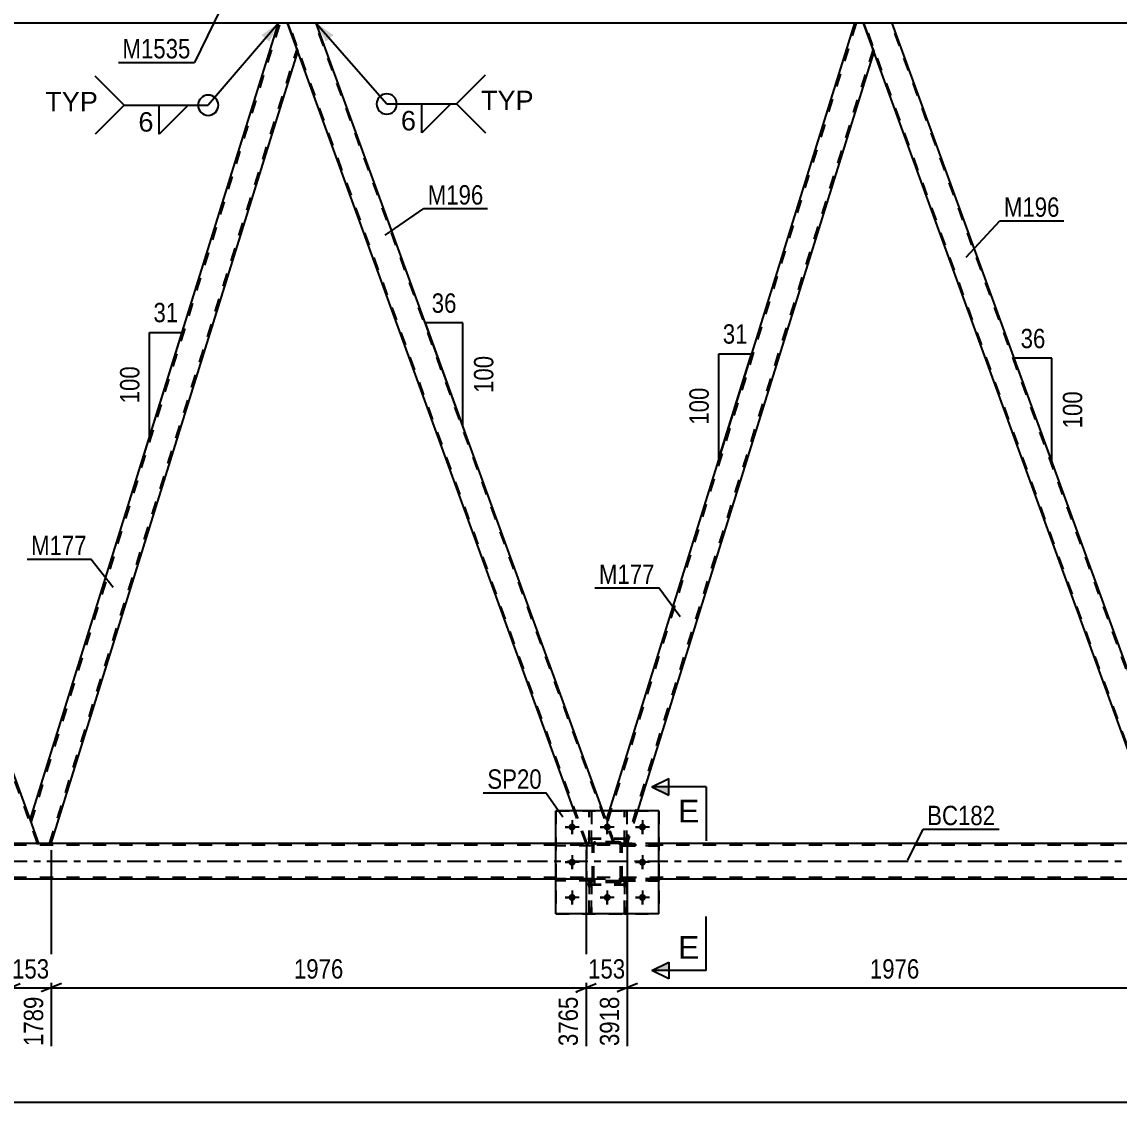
# Model space of a CAD drawing. Header units: millimetres. Extents: x 0 to 841, y 0 to 594.
# Drawn here: x 154.7 to 316.9, y 297.2 to 456.8 of the extents above; entities that cross this region are included whole.
import ezdxf

# ---------------------------------------------------------------- set-up
doc = ezdxf.new("R2010")
doc.units = ezdxf.units.MM
doc.linetypes.add('DXK_LINE_DOT2', pattern=[3.9198, 1.9599, -1.9599])
doc.linetypes.add('DXK_LINE_DOT3', pattern=[5.9187, 2.979, -0.9799, 0.9799, -0.9799])
doc.styles.add('Arial', font='ARIAL.TTF', dxfattribs={"height": 0.2})
doc.styles.add('Arial Narrow', font='ARIALN.TTF', dxfattribs={"height": 0.2})

# ---------------------------------------------------------------- blocks, each defined once
blk = doc.blocks.new('Part-814748264-3457 - 3014')
at = {"color": 7, "linetype": 'DXK_LINE_DOT2'}
for p, q in [((238.9, 329.87), (238.58, 329.87)), ((238.58, 329.87), (238.58, 325.04)), ((238.58, 329.27), (238.9, 329.27)), ((238.9, 325.04), (238.9, 329.87)), ((238.58, 325.04), (238.9, 325.04))]:
    blk.add_line(p, q, dxfattribs=at)
blk = doc.blocks.new('Part-814748264-3261 - 3014')
at = {"color": 7, "linetype": 'DXK_LINE_DOT2'}
for p, q in [((243.78, 325.04), (243.78, 329.87)), ((243.78, 329.87), (244.1, 329.87)), ((243.78, 329.27), (244.1, 329.27)), ((244.1, 329.87), (244.1, 325.04)), ((244.1, 325.04), (243.78, 325.04))]:
    blk.add_line(p, q, dxfattribs=at)
blk = doc.blocks.new('Bolt-814748264-3114 - 3014')
at = {"color": 1, "linetype": 'Continuous'}
for p, q in [((234.99, 337.84), (235.68, 337.84)), ((236.03, 338.88), (236.03, 338.18)), ((236.03, 336.8), (236.03, 337.49)), ((237.07, 337.84), (236.37, 337.84)), ((240.19, 337.84), (240.88, 337.84)), ((241.23, 338.88), (241.23, 338.18)), ((241.23, 336.8), (241.23, 337.49)), ((242.27, 337.84), (241.57, 337.84)), ((245.39, 337.84), (246.08, 337.84)), ((246.43, 338.88), (246.43, 338.18)), ((246.43, 336.8), (246.43, 337.49)), ((247.47, 337.84), (246.77, 337.84)), ((234.99, 332.64), (235.68, 332.64)), ((236.03, 333.68), (236.03, 332.98)), ((237.07, 332.64), (236.37, 332.64)), ((245.39, 332.64), (246.08, 332.64)), ((246.43, 333.68), (246.43, 332.98)), ((247.47, 332.64), (246.77, 332.64)), ((236.03, 331.6), (236.03, 332.29)), ((246.43, 331.6), (246.43, 332.29)), ((236.03, 328.48), (236.03, 327.78)), ((241.23, 328.48), (241.23, 327.78)), ((246.43, 328.48), (246.43, 327.78)), ((234.99, 327.44), (235.68, 327.44)), ((236.03, 326.4), (236.03, 327.09)), ((237.07, 327.44), (236.37, 327.44)), ((240.19, 327.44), (240.88, 327.44)), ((241.23, 326.4), (241.23, 327.09)), ((242.27, 327.44), (241.57, 327.44)), ((245.39, 327.44), (246.08, 327.44)), ((246.43, 326.4), (246.43, 327.09)), ((247.47, 327.44), (246.77, 327.44))]:
    blk.add_line(p, q, dxfattribs=at)
blk = doc.blocks.new('Part-814748264-3269 - 3014')
at = {"color": 7, "linetype": 'DXK_LINE_DOT2'}
for p, q in [((278.03, 456.64), (241.22, 338.52)), ((280.51, 452.76), (243.94, 335.42)), ((280.63, 452.44), (280.65, 452.39)), ((280.65, 452.39), (280.63, 452.44)), ((241.5, 340.24), (241.08, 338.89)), ((245.69, 340.24), (244.19, 335.42)), ((242.34, 335.42), (241.08, 338.89)), ((244.19, 335.42), (242.34, 335.42))]:
    blk.add_line(p, q, dxfattribs=at)
at = {"color": 2, "linetype": 'Continuous'}
for p, q in [((277.78, 456.64), (241.5, 340.24)), ((279.1, 456.64), (277.78, 456.64)), ((280.63, 452.44), (279.1, 456.64)), ((280.65, 452.39), (245.69, 340.24))]:
    blk.add_line(p, q, dxfattribs=at)
blk = doc.blocks.new('Part-814748264-3274 - 3014')
at = {"color": 2, "linetype": 'Continuous'}
for p, q in [((198.22, 456.64), (193.97, 456.64)), ((240.59, 340.24), (198.22, 456.64)), ((236.33, 340.24), (195.5, 452.44))]:
    blk.add_line(p, q, dxfattribs=at)
at = {"color": 7, "linetype": 'DXK_LINE_DOT2'}
for p, q in [((193.97, 456.64), (195.5, 452.44)), ((238.26, 335.42), (194.14, 456.64)), ((242.17, 335.42), (198.05, 456.64)), ((238.09, 335.42), (236.33, 340.24)), ((242.34, 335.42), (240.59, 340.24)), ((242.34, 335.42), (238.09, 335.42))]:
    blk.add_line(p, q, dxfattribs=at)
blk = doc.blocks.new('Part-814748264-3279 - 3014')
at = {"color": 2, "linetype": 'Continuous'}
for p, q in [((155.95, 338.89), (192.65, 456.64)), ((193.97, 456.64), (192.65, 456.64)), ((195.5, 452.44), (193.97, 456.64)), ((159.06, 335.42), (195.51, 452.39)), ((157.21, 335.42), (155.96, 338.84))]:
    blk.add_line(p, q, dxfattribs=at)
at = {"color": 7, "linetype": 'DXK_LINE_DOT2'}
for p, q in [((156.08, 338.52), (192.9, 456.64)), ((158.8, 335.42), (195.38, 452.76)), ((195.51, 452.39), (195.5, 452.44)), ((195.51, 452.39), (195.5, 452.44)), ((155.96, 338.84), (155.95, 338.89)), ((159.06, 335.42), (157.21, 335.42))]:
    blk.add_line(p, q, dxfattribs=at)
blk = doc.blocks.new('Part-814748264-3412 - 3014')
at = {"color": 7, "linetype": 'DXK_LINE_DOT2'}
for p, q in [((248.83, 335.4), (243.43, 335.4)), ((243.43, 335.4), (243.43, 335.08)), ((243.43, 335.08), (248.83, 335.08)), ((244.03, 335.08), (244.03, 335.4)), ((248.83, 335.08), (248.83, 335.4))]:
    blk.add_line(p, q, dxfattribs=at)
blk = doc.blocks.new('Part-814748264-3292 - 3014')
at = {"color": 2, "linetype": 'Continuous'}
for p, q in [((233.63, 335.42), (99.23, 335.42)), ((489.03, 335.42), (248.83, 335.42)), ((233.63, 330.14), (99.23, 330.14)), ((489.03, 330.14), (248.83, 330.14))]:
    blk.add_line(p, q, dxfattribs=at)
at = {"color": 7, "linetype": 'DXK_LINE_DOT2'}
for p, q in [((774.73, 335.18), (99.23, 335.18)), ((248.83, 335.42), (233.63, 335.42)), ((774.73, 330.38), (99.23, 330.38)), ((248.83, 330.14), (233.63, 330.14))]:
    blk.add_line(p, q, dxfattribs=at)
at = {"color": 7, "linetype": 'DXK_LINE_DOT3'}
blk.add_line((99.23, 332.78), (774.73, 332.78), dxfattribs=at)
blk = doc.blocks.new('Part-814748264-3323 - 3014')
at = {"color": 2, "linetype": 'Continuous'}
for p, q in [((192.65, 456.64), (113.09, 456.64)), ((277.78, 456.64), (198.22, 456.64)), ((362.92, 456.64), (283.36, 456.64))]:
    blk.add_line(p, q, dxfattribs=at)
at = {"color": 7, "linetype": 'DXK_LINE_DOT2'}
for p, q in [((198.22, 456.64), (192.65, 456.64)), ((283.36, 456.64), (277.78, 456.64))]:
    blk.add_line(p, q, dxfattribs=at)
blk = doc.blocks.new('Bolt-814748264-3324 - 3014')
at = {"linetype": 'Continuous'}
for points in [[(236.55, 337.84, -1), (235.51, 337.84, -1)], [(241.75, 337.84, -1), (240.71, 337.84, -1)], [(246.95, 337.84, -1), (245.91, 337.84, -1)], [(236.55, 332.64, -1), (235.51, 332.64, -1)], [(246.95, 332.64, -1), (245.91, 332.64, -1)], [(236.55, 327.44, -1), (235.51, 327.44, -1)], [(241.75, 327.44, -1), (240.71, 327.44, -1)], [(246.95, 327.44, -1), (245.91, 327.44, -1)]]:
    blk.add_hatch(color=1, dxfattribs=at).paths.add_polyline_path(points)
at = {"color": 1, "linetype": 'Continuous'}
for p, q in [((237.07, 337.84), (234.99, 337.84)), ((236.03, 338.88), (236.03, 336.8)), ((242.27, 337.84), (240.19, 337.84)), ((241.23, 338.88), (241.23, 336.8)), ((247.47, 337.84), (245.39, 337.84)), ((246.43, 338.88), (246.43, 336.8)), ((237.07, 332.64), (234.99, 332.64)), ((236.03, 333.68), (236.03, 331.6)), ((247.47, 332.64), (245.39, 332.64)), ((246.43, 333.68), (246.43, 331.6)), ((236.03, 328.48), (236.03, 326.4)), ((241.23, 328.48), (241.23, 326.4)), ((246.43, 328.48), (246.43, 326.4)), ((237.07, 327.44), (234.99, 327.44)), ((242.27, 327.44), (240.19, 327.44)), ((247.47, 327.44), (245.39, 327.44))]:
    blk.add_line(p, q, dxfattribs=at)
blk = doc.blocks.new('Part-814748264-3345 - 3014')
at = {"color": 2, "linetype": 'Continuous'}
for p, q in [((152.95, 335.42), (108.83, 456.64)), ((108.83, 456.64), (113.09, 456.64)), ((155.96, 338.84), (113.09, 456.64))]:
    blk.add_line(p, q, dxfattribs=at)
at = {"color": 7, "linetype": 'DXK_LINE_DOT2'}
for p, q in [((153.12, 335.42), (109, 456.64)), ((157.04, 335.42), (112.92, 456.64)), ((157.21, 335.42), (155.96, 338.84)), ((152.95, 335.42), (157.21, 335.42))]:
    blk.add_line(p, q, dxfattribs=at)
blk = doc.blocks.new('Part-814748264-3385 - 3014')
at = {"color": 2, "linetype": 'Continuous'}
for p, q in [((283.36, 456.64), (279.1, 456.64)), ((326.23, 338.84), (283.36, 456.64)), ((323.22, 335.42), (280.63, 452.44))]:
    blk.add_line(p, q, dxfattribs=at)
at = {"color": 7, "linetype": 'DXK_LINE_DOT2'}
for p, q in [((279.1, 456.64), (280.63, 452.44)), ((323.39, 335.42), (279.27, 456.64)), ((327.31, 335.42), (283.19, 456.64)), ((327.48, 335.42), (326.23, 338.84)), ((323.22, 335.42), (327.48, 335.42))]:
    blk.add_line(p, q, dxfattribs=at)
blk = doc.blocks.new('Part-814748264-3395 - 3014')
at = {"color": 7, "linetype": 'DXK_LINE_DOT2'}
for p, q in [((238.58, 325.04), (238.58, 329.87)), ((238.58, 329.87), (238.9, 329.87)), ((238.58, 329.27), (238.9, 329.27)), ((238.9, 329.87), (238.9, 325.04)), ((238.9, 325.04), (238.58, 325.04))]:
    blk.add_line(p, q, dxfattribs=at)
blk = doc.blocks.new('Part-814748264-3401 - 3014')
at = {"color": 7, "linetype": 'DXK_LINE_DOT2'}
for p, q in [((238.58, 335.39), (238.58, 340.24)), ((238.58, 340.24), (238.9, 340.24)), ((238.9, 340.24), (238.9, 335.39)), ((238.58, 335.99), (238.9, 335.99)), ((238.9, 335.39), (238.58, 335.39))]:
    blk.add_line(p, q, dxfattribs=at)
blk = doc.blocks.new('Part-814748264-3406 - 3014')
at = {"color": 7, "linetype": 'DXK_LINE_DOT2'}
for p, q in [((243.43, 335.08), (243.43, 335.4)), ((243.43, 335.4), (248.83, 335.4)), ((248.83, 335.08), (243.43, 335.08)), ((244.03, 335.08), (244.03, 335.4)), ((248.83, 335.4), (248.83, 335.08))]:
    blk.add_line(p, q, dxfattribs=at)
blk = doc.blocks.new('Part-814748264-3415 - 3014')
at = {"color": 7, "linetype": 'DXK_LINE_DOT2'}
for p, q in [((248.83, 330.2), (243.43, 330.2)), ((243.43, 330.2), (243.43, 329.88)), ((243.43, 329.88), (248.83, 329.88)), ((244.03, 329.88), (244.03, 330.2)), ((248.83, 329.88), (248.83, 330.2))]:
    blk.add_line(p, q, dxfattribs=at)
blk = doc.blocks.new('Part-814748264-3418 - 3014')
at = {"color": 7, "linetype": 'DXK_LINE_DOT2'}
for p, q in [((243.78, 335.39), (243.78, 340.24)), ((243.78, 340.24), (244.1, 340.24)), ((244.1, 340.24), (244.1, 335.39)), ((243.78, 335.99), (244.1, 335.99)), ((244.1, 335.39), (243.78, 335.39))]:
    blk.add_line(p, q, dxfattribs=at)
blk = doc.blocks.new('Part-814748264-3423 - 3014')
at = {"color": 7, "linetype": 'DXK_LINE_DOT2'}
for p, q in [((244.23, 336.17), (238.23, 336.17)), ((238.23, 329.37), (238.23, 336.17)), ((244.23, 329.37), (244.23, 336.17)), ((244.23, 329.37), (238.23, 329.37))]:
    blk.add_line(p, q, dxfattribs=at)
blk = doc.blocks.new('Part-814748264-3439 - 3014')
at = {"color": 7, "linetype": 'DXK_LINE_DOT2'}
for p, q in [((243.43, 329.88), (243.43, 330.2)), ((243.43, 330.2), (248.83, 330.2)), ((248.83, 329.88), (243.43, 329.88)), ((244.03, 329.88), (244.03, 330.2)), ((248.83, 330.2), (248.83, 329.88))]:
    blk.add_line(p, q, dxfattribs=at)
blk = doc.blocks.new('Part-814748264-3442 - 3014')
at = {"color": 7, "linetype": 'DXK_LINE_DOT2'}
for p, q in [((239.03, 335.4), (233.63, 335.4)), ((233.63, 335.08), (233.63, 335.4)), ((239.03, 335.08), (233.63, 335.08)), ((238.43, 335.08), (238.43, 335.4)), ((239.03, 335.4), (239.03, 335.08))]:
    blk.add_line(p, q, dxfattribs=at)
blk = doc.blocks.new('Part-814748264-3445 - 3014')
at = {"color": 7, "linetype": 'DXK_LINE_DOT2'}
for p, q in [((239.03, 330.2), (233.63, 330.2)), ((233.63, 329.88), (233.63, 330.2)), ((239.03, 329.88), (233.63, 329.88)), ((238.43, 329.88), (238.43, 330.2)), ((239.03, 330.2), (239.03, 329.88))]:
    blk.add_line(p, q, dxfattribs=at)
blk = doc.blocks.new('Part-814748264-3448 - 3014')
at = {"color": 2, "linetype": 'Continuous'}
for p, q in [((243.78, 340.24), (243.78, 340.24)), ((244.1, 340.24), (243.78, 340.24)), ((244.1, 340.24), (244.1, 340.24))]:
    blk.add_line(p, q, dxfattribs=at)
at = {"color": 7, "linetype": 'DXK_LINE_DOT2'}
for p, q in [((243.78, 335.39), (243.78, 340.24)), ((244.1, 335.39), (244.1, 340.24)), ((243.78, 335.99), (244.1, 335.99)), ((244.1, 335.39), (243.78, 335.39))]:
    blk.add_line(p, q, dxfattribs=at)
blk = doc.blocks.new('Part-814748264-3463 - 3014')
at = {"color": 2, "linetype": 'Continuous'}
for p, q in [((248.83, 340.24), (233.63, 340.24)), ((233.63, 325.04), (233.63, 340.24)), ((248.83, 325.04), (248.83, 340.24)), ((248.83, 325.04), (233.63, 325.04))]:
    blk.add_line(p, q, dxfattribs=at)
blk = doc.blocks.new('Part-814748264-3464 - 3014')
at = {"color": 7, "linetype": 'DXK_LINE_DOT2'}
for p, q in [((233.63, 340.24), (248.83, 340.24)), ((233.63, 340.24), (233.63, 325.04)), ((248.83, 340.24), (248.83, 325.04)), ((233.63, 325.04), (248.83, 325.04))]:
    blk.add_line(p, q, dxfattribs=at)
blk = doc.blocks.new('Part-814748264-3465 - 3014')
at = {"color": 7, "linetype": 'DXK_LINE_DOT2'}
for p, q in [((239.03, 335.16), (239.06, 335.34)), ((239.06, 335.34), (239.03, 335.16)), ((239.03, 330.12), (239.03, 335.16)), ((239.27, 335.16), (239.29, 335.25)), ((239.27, 330.12), (239.27, 335.16)), ((239.29, 335.25), (239.34, 335.33)), ((239.32, 335.6), (239.51, 335.64)), ((239.51, 335.64), (239.32, 335.6)), ((239.34, 335.33), (239.42, 335.38)), ((239.42, 335.38), (239.51, 335.4)), ((242.95, 335.64), (239.51, 335.64)), ((239.51, 335.4), (242.95, 335.4)), ((242.95, 335.64), (243.13, 335.6)), ((243.13, 335.6), (242.95, 335.64)), ((242.95, 335.4), (243.04, 335.38)), ((243.04, 335.38), (243.12, 335.33)), ((243.12, 335.33), (243.17, 335.25)), ((243.17, 335.25), (243.19, 335.16)), ((243.19, 330.12), (243.19, 335.16)), ((243.39, 335.34), (243.43, 335.16)), ((243.43, 335.16), (243.39, 335.34)), ((243.43, 330.12), (243.43, 335.16)), ((239.06, 329.93), (239.03, 330.12)), ((239.03, 330.12), (239.06, 329.93)), ((239.29, 330.03), (239.27, 330.12)), ((239.34, 329.95), (239.29, 330.03)), ((239.51, 329.64), (239.32, 329.67)), ((239.32, 329.67), (239.51, 329.64)), ((239.42, 329.9), (239.34, 329.95)), ((239.51, 329.88), (239.42, 329.9)), ((242.95, 329.88), (239.51, 329.88)), ((242.95, 329.64), (239.51, 329.64)), ((243.04, 329.9), (242.95, 329.88)), ((243.13, 329.67), (242.95, 329.64)), ((242.95, 329.64), (243.13, 329.67)), ((243.12, 329.95), (243.04, 329.9)), ((243.17, 330.03), (243.12, 329.95)), ((243.19, 330.12), (243.17, 330.03)), ((243.43, 330.12), (243.39, 329.93)), ((243.39, 329.93), (243.43, 330.12))]:
    blk.add_line(p, q, dxfattribs=at)
at = {"color": 7, "linetype": 'DXK_LINE_DOT3'}
blk.add_line((241.23, 332.64), (241.23, 332.64), dxfattribs=at)
at = {"color": 7, "linetype": 'DXK_LINE_DOT2'}
for centre, start, end in [((239.51, 335.16), 112.5, 157.5), ((239.51, 335.16), 112.5, 157.5), ((242.95, 335.16), 22.5, 67.5), ((242.95, 335.16), 22.5, 67.5), ((239.51, 330.12), 202.5, 247.5), ((239.51, 330.12), 202.5, 247.5), ((242.95, 330.12), 292.5, 337.5), ((242.95, 330.12), 292.5, 337.5)]:
    blk.add_arc(centre, 0.48, start, end, dxfattribs=at)
blk = doc.blocks.new('Part-814748264-3466 - 3014')
at = {"color": 7, "linetype": 'DXK_LINE_DOT2'}
for p, q in [((244.23, 336.04), (238.23, 336.04)), ((238.23, 329.24), (238.23, 336.04)), ((244.23, 329.24), (244.23, 336.04)), ((244.23, 329.24), (238.23, 329.24))]:
    blk.add_line(p, q, dxfattribs=at)
blk = doc.blocks.new('Part-814748264-3477 - 3014')
at = {"color": 2, "linetype": 'Continuous'}
for p, q in [((238.58, 340.24), (238.58, 340.24)), ((238.9, 340.24), (238.58, 340.24)), ((238.9, 340.24), (238.9, 340.24))]:
    blk.add_line(p, q, dxfattribs=at)
at = {"color": 7, "linetype": 'DXK_LINE_DOT2'}
for p, q in [((238.58, 335.39), (238.58, 340.24)), ((238.9, 335.39), (238.9, 340.24)), ((238.58, 335.99), (238.9, 335.99)), ((238.9, 335.39), (238.58, 335.39))]:
    blk.add_line(p, q, dxfattribs=at)
blk = doc.blocks.new('Part-814748264-3485 - 3014')
at = {"color": 7, "linetype": 'DXK_LINE_DOT2'}
for p, q in [((244.1, 329.87), (243.78, 329.87)), ((243.78, 329.87), (243.78, 325.04)), ((243.78, 329.27), (244.1, 329.27)), ((244.1, 325.04), (244.1, 329.87)), ((243.78, 325.04), (244.1, 325.04))]:
    blk.add_line(p, q, dxfattribs=at)
blk = doc.blocks.new('Part-814748264-3492 - 3014')
at = {"color": 7, "linetype": 'DXK_LINE_DOT2'}
for p, q in [((239.03, 335.16), (239.06, 335.34)), ((239.06, 335.34), (239.03, 335.16)), ((239.03, 330.12), (239.03, 335.16)), ((239.27, 335.16), (239.29, 335.25)), ((239.27, 330.12), (239.27, 335.16)), ((239.29, 335.25), (239.34, 335.33)), ((239.32, 335.6), (239.51, 335.64)), ((239.51, 335.64), (239.32, 335.6)), ((239.34, 335.33), (239.42, 335.38)), ((239.42, 335.38), (239.51, 335.4)), ((242.95, 335.64), (239.51, 335.64)), ((239.51, 335.4), (242.95, 335.4)), ((242.95, 335.64), (243.13, 335.6)), ((243.13, 335.6), (242.95, 335.64)), ((242.95, 335.4), (243.04, 335.38)), ((243.04, 335.38), (243.12, 335.33)), ((243.12, 335.33), (243.17, 335.25)), ((243.17, 335.25), (243.19, 335.16)), ((243.19, 330.12), (243.19, 335.16)), ((243.39, 335.34), (243.43, 335.16)), ((243.43, 335.16), (243.39, 335.34)), ((243.43, 330.12), (243.43, 335.16)), ((239.06, 329.93), (239.03, 330.12)), ((239.03, 330.12), (239.06, 329.93)), ((239.29, 330.03), (239.27, 330.12)), ((239.34, 329.95), (239.29, 330.03)), ((239.51, 329.64), (239.32, 329.67)), ((239.32, 329.67), (239.51, 329.64)), ((239.42, 329.9), (239.34, 329.95)), ((239.51, 329.88), (239.42, 329.9)), ((242.95, 329.88), (239.51, 329.88)), ((242.95, 329.64), (239.51, 329.64)), ((243.04, 329.9), (242.95, 329.88)), ((243.13, 329.67), (242.95, 329.64)), ((242.95, 329.64), (243.13, 329.67)), ((243.12, 329.95), (243.04, 329.9)), ((243.17, 330.03), (243.12, 329.95)), ((243.19, 330.12), (243.17, 330.03)), ((243.43, 330.12), (243.39, 329.93)), ((243.39, 329.93), (243.43, 330.12))]:
    blk.add_line(p, q, dxfattribs=at)
at = {"color": 7, "linetype": 'DXK_LINE_DOT3'}
blk.add_line((241.23, 332.64), (241.23, 332.64), dxfattribs=at)
at = {"color": 7, "linetype": 'DXK_LINE_DOT2'}
for centre, start, end in [((239.51, 335.16), 112.5, 157.5), ((239.51, 335.16), 112.5, 157.5), ((242.95, 335.16), 22.5, 67.5), ((242.95, 335.16), 22.5, 67.5), ((239.51, 330.12), 202.5, 247.5), ((239.51, 330.12), 202.5, 247.5), ((242.95, 330.12), 292.5, 337.5), ((242.95, 330.12), 292.5, 337.5)]:
    blk.add_arc(centre, 0.48, start, end, dxfattribs=at)
blk = doc.blocks.new('Part-814748264-3495 - 3014')
at = {"color": 7, "linetype": 'DXK_LINE_DOT2'}
for p, q in [((239.03, 335.4), (233.63, 335.4)), ((233.63, 335.4), (233.63, 335.08)), ((239.03, 335.08), (233.63, 335.08)), ((238.43, 335.08), (238.43, 335.4)), ((239.03, 335.08), (239.03, 335.4))]:
    blk.add_line(p, q, dxfattribs=at)
blk = doc.blocks.new('Part-814748264-3496 - 3014')
at = {"color": 7, "linetype": 'DXK_LINE_DOT2'}
for p, q in [((239.03, 330.2), (233.63, 330.2)), ((233.63, 330.2), (233.63, 329.88)), ((239.03, 329.88), (233.63, 329.88)), ((238.43, 329.88), (238.43, 330.2)), ((239.03, 329.88), (239.03, 330.2))]:
    blk.add_line(p, q, dxfattribs=at)
blk = doc.blocks.new('StraightDimension-814748264-4026 - 3014')
at = {"color": 7, "linetype": 'Continuous'}
blk.add_line((47.5, 297.21), (785.59, 297.21), dxfattribs=at)
blk = doc.blocks.new('StraightDimension-814748264-15850 - 3014')
at = {"color": 7, "linetype": 'Continuous'}
for p, q in [((159.06, 334.42), (159.06, 305.48)), ((238.09, 334.42), (238.09, 305.48)), ((160.56, 314.7), (157.56, 313.5)), ((236.59, 313.5), (239.59, 314.7)), ((159.06, 314.1), (238.09, 314.1))]:
    blk.add_line(p, q, dxfattribs=at)
at = {"color": 0}
blk.add_wipeout([(202.83, 314.85), (202.83, 319.05), (194.32, 319.05), (194.32, 314.85)], dxfattribs=at)
at = {"color": 0, "linetype": 'Continuous'}
blk.add_wipeout([(237.49, 313.4), (233.29, 313.4), (233.29, 304.88), (237.49, 304.88)], dxfattribs=at)
at = {"color": 3, "style": 'Arial Narrow'}
blk.add_text('1976', height=2.863, dxfattribs=at).set_placement((194.92, 315.45))
at = {"color": 3, "linetype": 'Continuous', "style": 'Arial Narrow'}
blk.add_text('3765', height=2.863, rotation=90.0002, dxfattribs=at).set_placement((236.89, 305.48))
blk = doc.blocks.new('StraightDimension-814748264-15849 - 3014')
at = {"color": 7, "linetype": 'Continuous'}
for p, q in [((238.09, 334.42), (238.09, 305.48)), ((244.19, 334.42), (244.19, 305.48)), ((236.59, 313.5), (239.59, 314.7)), ((245.69, 314.7), (242.69, 313.5)), ((238.09, 314.1), (244.19, 314.1))]:
    blk.add_line(p, q, dxfattribs=at)
at = {"color": 0}
blk.add_wipeout([(244.48, 314.85), (244.48, 319.05), (237.8, 319.05), (237.8, 314.85)], dxfattribs=at)
at = {"color": 0, "linetype": 'Continuous'}
blk.add_wipeout([(243.59, 313.4), (239.39, 313.4), (239.39, 304.88), (243.59, 304.88)], dxfattribs=at)
at = {"color": 3, "style": 'Arial Narrow'}
blk.add_text('153', height=2.863, dxfattribs=at).set_placement((238.4, 315.45))
at = {"color": 3, "linetype": 'Continuous', "style": 'Arial Narrow'}
blk.add_text('3918', height=2.863, rotation=90.0002, dxfattribs=at).set_placement((242.99, 305.48))
blk = doc.blocks.new('AngleDimension-814748264-16116 - 3014')
at = {"color": 7, "linetype": 'Continuous'}
for p, q in [((302.75, 403.37), (301.39, 407.1)), ((306.93, 407.1), (301.39, 407.1)), ((306.93, 391.88), (301.39, 407.1)), ((306.93, 391.88), (306.93, 407.1))]:
    blk.add_line(p, q, dxfattribs=at)
at = {"color": 0}
for points in [[(306.59, 408), (306.59, 412.2), (301.73, 412.2), (301.73, 408)], [(312.03, 402.83), (307.83, 402.83), (307.83, 396.15), (312.03, 396.15)]]:
    blk.add_wipeout(points, dxfattribs=at)
at = {"color": 3, "style": 'Arial Narrow'}
blk.add_text('36', height=2.863, dxfattribs=at).set_placement((302.33, 408.6))
blk.add_text('100', height=2.863, rotation=90.0002, dxfattribs=at).set_placement((311.43, 396.75))
blk = doc.blocks.new('AngleDimension-814748264-3584 - 3014')
at = {"color": 7, "linetype": 'Continuous'}
for p, q in [((257.73, 407.77), (262.55, 407.77)), ((257.73, 392.3), (262.55, 407.77)), ((257.73, 392.3), (257.73, 407.77)), ((258.5, 394.77), (262.55, 407.77))]:
    blk.add_line(p, q, dxfattribs=at)
at = {"color": 0}
for points in [[(262.57, 408.67), (262.57, 412.87), (257.71, 412.87), (257.71, 408.67)], [(256.83, 403.38), (252.63, 403.38), (252.63, 396.69), (256.83, 396.69)]]:
    blk.add_wipeout(points, dxfattribs=at)
at = {"color": 3, "style": 'Arial Narrow'}
blk.add_text('31', height=2.863, dxfattribs=at).set_placement((258.31, 409.27))
blk.add_text('100', height=2.863, rotation=90.0002, dxfattribs=at).set_placement((256.23, 397.29))
blk = doc.blocks.new('AngleDimension-814748264-3598 - 3014')
at = {"color": 7, "linetype": 'Continuous'}
for p, q in [((173.58, 410.93), (178.4, 410.93)), ((173.58, 395.46), (178.4, 410.93)), ((173.58, 395.46), (173.58, 410.93)), ((172.32, 391.41), (173.58, 395.46))]:
    blk.add_line(p, q, dxfattribs=at)
at = {"color": 0}
for points in [[(178.42, 411.83), (178.42, 416.03), (173.56, 416.03), (173.56, 411.83)], [(172.68, 406.54), (168.48, 406.54), (168.48, 399.85), (172.68, 399.85)]]:
    blk.add_wipeout(points, dxfattribs=at)
at = {"color": 3, "style": 'Arial Narrow'}
blk.add_text('31', height=2.863, dxfattribs=at).set_placement((174.16, 412.43))
blk.add_text('100', height=2.863, rotation=90.0002, dxfattribs=at).set_placement((172.08, 400.45))
blk = doc.blocks.new('StraightDimension-814748264-15848 - 3014')
at = {"color": 7, "linetype": 'Continuous'}
for p, q in [((244.19, 334.42), (244.19, 305.48)), ((323.22, 334.42), (323.22, 305.48)), ((245.69, 314.7), (242.69, 313.5)), ((321.72, 313.5), (324.72, 314.7)), ((244.19, 314.1), (323.22, 314.1))]:
    blk.add_line(p, q, dxfattribs=at)
at = {"color": 0}
blk.add_wipeout([(287.96, 314.85), (287.96, 319.05), (279.45, 319.05), (279.45, 314.85)], dxfattribs=at)
at = {"color": 0, "linetype": 'Continuous'}
blk.add_wipeout([(322.62, 313.4), (318.42, 313.4), (318.42, 304.88), (322.62, 304.88)], dxfattribs=at)
at = {"color": 3, "style": 'Arial Narrow'}
blk.add_text('1976', height=2.863, dxfattribs=at).set_placement((280.05, 315.45))
at = {"color": 3, "linetype": 'Continuous', "style": 'Arial Narrow'}
blk.add_text('5893', height=2.863, rotation=90.0002, dxfattribs=at).set_placement((322.02, 305.48))
blk = doc.blocks.new('StraightDimension-814748264-15851 - 3014')
at = {"color": 7, "linetype": 'Continuous'}
for p, q in [((152.95, 334.42), (152.95, 305.48)), ((159.06, 334.42), (159.06, 305.48)), ((151.45, 313.5), (154.45, 314.7)), ((160.56, 314.7), (157.56, 313.5)), ((152.95, 314.1), (159.06, 314.1))]:
    blk.add_line(p, q, dxfattribs=at)
at = {"color": 0}
blk.add_wipeout([(159.35, 314.85), (159.35, 319.05), (152.66, 319.05), (152.66, 314.85)], dxfattribs=at)
at = {"color": 0, "linetype": 'Continuous'}
blk.add_wipeout([(158.45, 313.4), (154.25, 313.4), (154.25, 304.88), (158.45, 304.88)], dxfattribs=at)
at = {"color": 3, "style": 'Arial Narrow'}
blk.add_text('153', height=2.863, dxfattribs=at).set_placement((153.26, 315.45))
at = {"color": 3, "linetype": 'Continuous', "style": 'Arial Narrow'}
blk.add_text('1789', height=2.863, rotation=90.0002, dxfattribs=at).set_placement((157.86, 305.48))
blk = doc.blocks.new('AngleDimension-814748264-16102 - 3014')
at = {"color": 7, "linetype": 'Continuous'}
for p, q in [((219.89, 412.33), (214.35, 412.33)), ((219.89, 397.11), (214.35, 412.33)), ((219.89, 397.11), (219.89, 412.33)), ((220.3, 396), (219.89, 397.11))]:
    blk.add_line(p, q, dxfattribs=at)
at = {"color": 0}
for points in [[(219.55, 413.23), (219.55, 417.43), (214.69, 417.43), (214.69, 413.23)], [(224.99, 408.06), (220.79, 408.06), (220.79, 401.38), (224.99, 401.38)]]:
    blk.add_wipeout(points, dxfattribs=at)
at = {"color": 3, "style": 'Arial Narrow'}
blk.add_text('36', height=2.863, dxfattribs=at).set_placement((215.29, 413.83))
blk.add_text('100', height=2.863, rotation=90.0002, dxfattribs=at).set_placement((224.39, 401.98))
blk = doc.blocks.new('SectionMark-814748264-4746 - 3014')
at = {"linetype": 'Continuous'}
for points in [[(250.33, 343.78), (250.33, 342.53), (247.83, 343.78)], [(250.33, 317.89), (250.33, 316.64), (247.83, 316.64)]]:
    blk.add_hatch(color=6, dxfattribs=at).paths.add_polyline_path(points)
at = {"color": 6, "linetype": 'Continuous'}
for p, q in [((247.83, 343.78), (250.33, 345.03)), ((255.83, 343.78), (247.83, 343.78)), ((247.83, 343.78), (250.33, 342.53)), ((250.33, 342.53), (250.33, 345.03)), ((255.83, 343.78), (255.83, 335.78)), ((255.83, 316.64), (255.83, 324.64)), ((247.83, 316.64), (250.33, 317.89)), ((250.33, 317.89), (250.33, 315.39)), ((255.83, 316.64), (247.83, 316.64)), ((250.33, 315.39), (247.83, 316.64))]:
    blk.add_line(p, q, dxfattribs=at)
at = {"color": 0, "linetype": 'Continuous'}
for points in [[(254.83, 338.53), (254.83, 342.03), (251.72, 342.03), (251.72, 338.53)], [(254.83, 318.39), (254.83, 321.89), (251.72, 321.89), (251.72, 318.39)]]:
    blk.add_wipeout(points, dxfattribs=at)
at = {"color": 3, "linetype": 'Continuous', "style": 'Arial'}
for p in [(251.72, 338.53), (251.72, 318.39)]:
    blk.add_text('E', height=3.34, dxfattribs=at).set_placement(p)
blk = doc.blocks.new('Mark-814748264-3381 - 3014')
at = {"color": 0}
blk.add_wipeout([(308.09, 428.01), (308.09, 431.01), (299.86, 431.01), (299.86, 428.01)], dxfattribs=at)
blk.add_wipeout([(308.09, 428.01), (308.09, 431.01), (299.86, 431.01), (299.86, 428.01)], dxfattribs=at)
at = {"color": 30, "linetype": 'Continuous'}
for p, q in [((294.28, 422.07), (299.26, 427.41)), ((299.26, 427.41), (308.69, 427.41))]:
    blk.add_line(p, q, dxfattribs=at)
at = {"color": 3, "style": 'Arial Narrow'}
blk.add_text('M196', height=2.863, dxfattribs=at).set_placement((299.86, 428.01))
blk = doc.blocks.new('WeldMark-814748264-4795 - 3014')
at = {"linetype": 'Continuous'}
blk.add_hatch(color=30, dxfattribs=at).paths.add_polyline_path([(190.13, 454.85), (192.65, 456.64), (191.27, 453.88)])
at = {"color": 30, "linetype": 'Continuous'}
blk.add_line((192.65, 456.64), (182.25, 444.5), dxfattribs=at)
at = {"color": 3, "linetype": 'Continuous'}
for q in [(165.55, 448.78), (165.55, 440.21)]:
    blk.add_line((169.83, 444.5), q, dxfattribs=at)
for start, end in [(90, 270), (270, 90)]:
    blk.add_arc((182.25, 444.5), 1.5, start, end, dxfattribs=at)
at = {"color": 0}
blk.add_wipeout([(174.35, 440.4), (174.35, 443.8), (171.73, 443.8), (171.73, 440.4)], dxfattribs=at)
at = {"color": 30, "linetype": 'Continuous'}
blk.add_line((169.83, 444.5), (182.25, 444.5), dxfattribs=at)
at = {"color": 3, "linetype": 'Continuous'}
for p, q in [((175.01, 444.5), (179.3, 444.5)), ((179.3, 444.5), (175.01, 440.21)), ((175.01, 440.21), (175.01, 444.5))]:
    blk.add_line(p, q, dxfattribs=at)
at = {"color": 3, "style": 'Arial'}
blk.add_text('6', height=2.87, dxfattribs=at).set_placement((171.93, 440.6))
at = {"color": 0, "linetype": 'Continuous'}
blk.add_wipeout([(165.93, 443.6), (165.93, 446.6), (158.16, 446.6), (158.16, 443.6)], dxfattribs=at)
blk.add_wipeout([(165.93, 443.6), (165.93, 446.6), (158.16, 446.6), (158.16, 443.6)], dxfattribs=at)
at = {"color": 3, "linetype": 'Continuous', "style": 'Arial'}
blk.add_text('TYP', height=2.865, dxfattribs=at).set_placement((158.16, 443.6))
blk = doc.blocks.new('Mark-814748264-3265 - 3014')
at = {"color": 0}
blk.add_wipeout([(248.23, 373.77), (248.23, 376.77), (240, 376.77), (240, 373.77)], dxfattribs=at)
blk.add_wipeout([(248.23, 373.77), (248.23, 376.77), (240, 376.77), (240, 373.77)], dxfattribs=at)
at = {"color": 30, "linetype": 'Continuous'}
for p in [(239.4, 373.17), (252.03, 368.89)]:
    blk.add_line(p, (248.83, 373.17), dxfattribs=at)
at = {"color": 3, "style": 'Arial Narrow'}
blk.add_text('M177', height=2.863, dxfattribs=at).set_placement((240, 373.77))
blk = doc.blocks.new('Mark-814748264-3270 - 3014')
at = {"color": 0}
blk.add_wipeout([(222.92, 429.82), (222.92, 432.82), (214.7, 432.82), (214.7, 429.82)], dxfattribs=at)
blk.add_wipeout([(222.92, 429.82), (222.92, 432.82), (214.7, 432.82), (214.7, 429.82)], dxfattribs=at)
at = {"color": 30, "linetype": 'Continuous'}
for p, q in [((208.39, 425.29), (214.1, 429.22)), ((214.1, 429.22), (223.52, 429.22))]:
    blk.add_line(p, q, dxfattribs=at)
at = {"color": 3, "style": 'Arial Narrow'}
blk.add_text('M196', height=2.863, dxfattribs=at).set_placement((214.7, 429.82))
blk = doc.blocks.new('Mark-814748264-3275 - 3014')
at = {"color": 0}
blk.add_wipeout([(164.29, 378.02), (164.29, 381.02), (156.07, 381.02), (156.07, 378.02)], dxfattribs=at)
blk.add_wipeout([(164.29, 378.02), (164.29, 381.02), (156.07, 381.02), (156.07, 378.02)], dxfattribs=at)
at = {"color": 30, "linetype": 'Continuous'}
for p in [(155.47, 377.42), (168.19, 373.22)]:
    blk.add_line(p, (164.89, 377.42), dxfattribs=at)
at = {"color": 3, "style": 'Arial Narrow'}
blk.add_text('M177', height=2.863, dxfattribs=at).set_placement((156.07, 378.02))
blk = doc.blocks.new('Mark-814748264-3288 - 3014')
at = {"color": 0}
blk.add_wipeout([(298.57, 338.12), (298.57, 341.12), (288.52, 341.12), (288.52, 338.12)], dxfattribs=at)
blk.add_wipeout([(298.57, 338.12), (298.57, 341.12), (288.52, 341.12), (288.52, 338.12)], dxfattribs=at)
at = {"color": 30, "linetype": 'Continuous'}
for p, q in [((285.68, 332.94), (287.92, 337.52)), ((287.92, 337.52), (299.17, 337.52))]:
    blk.add_line(p, q, dxfattribs=at)
at = {"color": 3, "style": 'Arial Narrow'}
blk.add_text('BC182', height=2.863, dxfattribs=at).set_placement((288.52, 338.12))
blk = doc.blocks.new('WeldMark-814748264-4782 - 3014')
at = {"linetype": 'Continuous'}
blk.add_hatch(color=30, dxfattribs=at).paths.add_polyline_path([(199.63, 453.89), (198.22, 456.64), (200.76, 454.87)])
at = {"color": 30, "linetype": 'Continuous'}
blk.add_line((198.22, 456.64), (208.63, 444.68), dxfattribs=at)
at = {"color": 3, "linetype": 'Continuous'}
for q in [(223.24, 448.97), (223.24, 440.4)]:
    blk.add_line((218.96, 444.68), q, dxfattribs=at)
blk.add_arc((208.63, 444.68), 1.5, 90, 270, dxfattribs=at)
at = {"color": 0}
blk.add_wipeout([(213.16, 440.58), (213.16, 443.98), (210.53, 443.98), (210.53, 440.58)], dxfattribs=at)
at = {"color": 30, "linetype": 'Continuous'}
blk.add_line((208.63, 444.68), (218.96, 444.68), dxfattribs=at)
at = {"color": 3, "linetype": 'Continuous'}
for p, q in [((213.81, 444.68), (218.1, 444.68)), ((218.1, 444.68), (213.81, 440.4)), ((213.81, 440.4), (213.81, 444.68))]:
    blk.add_line(p, q, dxfattribs=at)
blk.add_arc((208.63, 444.68), 1.5, 270, 90, dxfattribs=at)
at = {"color": 3, "style": 'Arial'}
blk.add_text('6', height=2.87, dxfattribs=at).set_placement((210.73, 440.78))
at = {"color": 0, "linetype": 'Continuous'}
blk.add_wipeout([(230.33, 443.78), (230.33, 446.78), (222.56, 446.78), (222.56, 443.78)], dxfattribs=at)
blk.add_wipeout([(230.33, 443.78), (230.33, 446.78), (222.56, 446.78), (222.56, 443.78)], dxfattribs=at)
at = {"color": 3, "linetype": 'Continuous', "style": 'Arial'}
blk.add_text('TYP', height=2.865, dxfattribs=at).set_placement((222.56, 443.78))
blk = doc.blocks.new('Mark-814748264-3459 - 3014')
at = {"color": 0}
blk.add_wipeout([(231.55, 343.5), (231.55, 346.5), (223.51, 346.5), (223.51, 343.5)], dxfattribs=at)
blk.add_wipeout([(231.55, 343.5), (231.55, 346.5), (223.51, 346.5), (223.51, 343.5)], dxfattribs=at)
at = {"color": 30, "linetype": 'Continuous'}
for p in [(222.91, 342.9), (234.68, 339.31)]:
    blk.add_line(p, (232.15, 342.9), dxfattribs=at)
at = {"color": 3, "style": 'Arial Narrow'}
blk.add_text('SP20', height=2.863, dxfattribs=at).set_placement((223.51, 343.5))
blk = doc.blocks.new('Mark-814748264-3508 - 3014')
at = {"color": 0}
blk.add_wipeout([(179.63, 451.42), (179.63, 454.42), (169.58, 454.42), (169.58, 451.42)], dxfattribs=at)
blk.add_wipeout([(179.63, 451.42), (179.63, 454.42), (169.58, 454.42), (169.58, 451.42)], dxfattribs=at)
at = {"color": 30, "linetype": 'Continuous'}
for p in [(185.83, 462.3), (168.98, 450.82)]:
    blk.add_line(p, (180.23, 450.82), dxfattribs=at)
at = {"color": 3, "style": 'Arial Narrow'}
blk.add_text('M1535', height=2.863, dxfattribs=at).set_placement((169.58, 451.42))

msp = doc.modelspace()

# ---------------------------------------------------------------- block references
for name in ['Part-814748264-3323 - 3014', 'Part-814748264-3345 - 3014', 'Part-814748264-3279 - 3014', 'Part-814748264-3274 - 3014', 'Part-814748264-3269 - 3014', 'Part-814748264-3385 - 3014', 'Part-814748264-3463 - 3014', 'Part-814748264-3464 - 3014', 'Part-814748264-3401 - 3014', 'Part-814748264-3477 - 3014', 'Part-814748264-3418 - 3014', 'Part-814748264-3448 - 3014', 'Bolt-814748264-3114 - 3014', 'Bolt-814748264-3324 - 3014', 'Part-814748264-3423 - 3014', 'Part-814748264-3466 - 3014', 'Part-814748264-3292 - 3014', 'Part-814748264-3442 - 3014', 'Part-814748264-3495 - 3014', 'Part-814748264-3465 - 3014', 'Part-814748264-3492 - 3014', 'Part-814748264-3412 - 3014', 'Part-814748264-3406 - 3014', 'Part-814748264-3445 - 3014', 'Part-814748264-3496 - 3014', 'Part-814748264-3457 - 3014', 'Part-814748264-3395 - 3014', 'Part-814748264-3415 - 3014', 'Part-814748264-3439 - 3014', 'Part-814748264-3261 - 3014', 'Part-814748264-3485 - 3014']:
    msp.add_blockref(name, (0, 0))

# ---------------------------------------------------------------- next in the draw order: block references
msp.add_blockref('StraightDimension-814748264-4026 - 3014', (0, 0))

# ---------------------------------------------------------------- next in the draw order: block references
for name in ['WeldMark-814748264-4795 - 3014', 'WeldMark-814748264-4782 - 3014', 'Mark-814748264-3270 - 3014', 'Mark-814748264-3381 - 3014', 'AngleDimension-814748264-16102 - 3014', 'AngleDimension-814748264-3598 - 3014', 'AngleDimension-814748264-3584 - 3014', 'AngleDimension-814748264-16116 - 3014', 'Mark-814748264-3275 - 3014', 'Mark-814748264-3265 - 3014', 'Mark-814748264-3459 - 3014', 'StraightDimension-814748264-15850 - 3014']:
    msp.add_blockref(name, (0, 0))

# ---------------------------------------------------------------- next in the draw order: block references
for name in ['Mark-814748264-3508 - 3014', 'StraightDimension-814748264-15851 - 3014', 'StraightDimension-814748264-15849 - 3014']:
    msp.add_blockref(name, (0, 0))

# ---------------------------------------------------------------- next in the draw order: block references
msp.add_blockref('StraightDimension-814748264-15848 - 3014', (0, 0))

# ---------------------------------------------------------------- next in the draw order: block references
for name in ['SectionMark-814748264-4746 - 3014', 'Mark-814748264-3288 - 3014']:
    msp.add_blockref(name, (0, 0))

doc.saveas('drawing.dxf')
